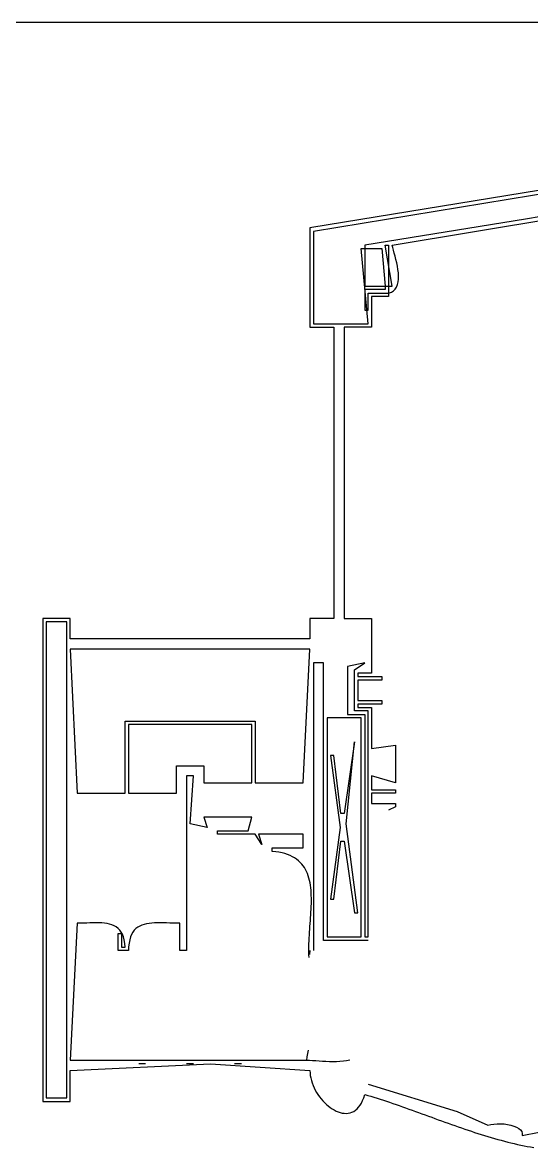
# Model space of a CAD drawing. Header units: metres. Extents: x 37 to 1169, y 29 to 746.
# Drawn here: x 268 to 416.7, y 417.5 to 746 of the extents above; entities that cross this region are included whole.
import ezdxf

# ---------------------------------------------------------------- set-up
doc = ezdxf.new("R2010")
doc.units = ezdxf.units.M

msp = doc.modelspace()

# ---------------------------------------------------------------- linework, layer by layer
for p, q in [((1169, 746), (37, 746)), ((465, 704.5756), (352, 686)), ((477, 705.4136), (353, 685)), ((376, 681), (502, 701.9197)), ((498, 702.4244), (415, 688.5864)), ((415, 688.5864), (368, 681)), ((352, 686), (352, 657)), ((353, 685), (353, 658)), ((369, 658), (367, 680)), ((367, 680), (368, 680)), ((368, 681), (368, 680)), ((368, 680), (368, 669)), ((368, 680), (373, 680)), ((373, 680), (374, 669)), ((376, 669), (374, 681)), ((374, 681), (375, 681)), ((375, 681), (375, 668)), ((376.1941, 680.2977), (376, 681)), ((376.4155, 679.5162), (376.1941, 680.2977)), ((376.6536, 678.6686), (376.4155, 679.5162)), ((376.8976, 677.7681), (376.6536, 678.6686)), ((377.1371, 676.8279), (376.8976, 677.7681)), ((377.3614, 675.8613), (377.1371, 676.8279)), ((377.5598, 674.8813), (377.3614, 675.8613)), ((377.7218, 673.9013), (377.5598, 674.8813)), ((377.8367, 672.9344), (377.7218, 673.9013)), ((377.613, 669.4618), (377.7927, 670.2443)), ((377.7927, 670.2443), (377.8827, 671.0927)), ((377.8938, 671.9938), (377.8367, 672.9344)), ((377.8827, 671.0927), (377.8938, 671.9938)), ((368, 669), (374, 669)), ((374, 668), (368, 668)), ((368, 668), (368, 662)), ((369, 662), (369, 667)), ((369, 667), (375, 667)), ((374, 669), (374, 668)), ((374, 669), (375, 669)), ((375, 669), (376, 669)), ((375, 668), (375, 667)), ((375, 667), (375.7866, 667.2549)), ((375, 667), (375, 666)), ((375.7866, 667.2549), (376.4307, 667.6418)), ((376.4307, 667.6418), (376.9427, 668.1474)), ((376.9427, 668.1474), (377.3332, 668.7584)), ((377.3332, 668.7584), (377.613, 669.4618)), ((375, 666), (370, 666)), ((370, 666), (370, 657)), ((368, 662), (369, 662)), ((352, 657), (359, 657)), ((353, 658), (369, 658)), ((359, 657), (359, 572)), ((370, 657), (362, 657)), ((362, 657), (362, 572)), ((282, 572), (274, 572)), ((274, 572), (274, 431)), ((282, 566), (282, 572)), ((359, 572), (352, 572)), ((352, 572), (352, 566)), ((362, 572), (370, 572)), ((370, 572), (370, 556)), ((275, 571), (275, 432)), ((281, 571), (275, 571)), ((281, 432), (281, 571)), ((352, 566), (282, 566)), ((282, 563), (284, 521)), ((352, 563), (282, 563)), ((350, 524), (352, 563)), ((353, 559), (353, 475)), ((356, 559), (353, 559)), ((356, 478), (356, 559)), ((368, 559), (363, 558)), ((365, 557), (368, 559)), ((363, 558), (363, 544)), ((365, 545), (365, 557)), ((370, 556), (366, 556)), ((366, 556), (366, 555)), ((366, 555), (373, 555)), ((373, 554), (366, 554)), ((366, 554), (366, 548)), ((373, 555), (373, 554)), ((366, 548), (373, 548)), ((373, 547), (366, 547)), ((366, 547), (366, 546)), ((366, 546), (370, 546)), ((370, 546), (370, 534)), ((373, 548), (373, 547)), ((298, 521), (298, 542)), ((298, 542), (336, 542)), ((336, 542), (336, 524)), ((357, 543), (357, 479)), ((367, 543), (357, 543)), ((363, 544), (368, 544)), ((369, 545), (365, 545)), ((367, 517), (367, 543)), ((368, 544), (368, 479)), ((369, 479), (369, 545)), ((299, 541), (299, 521)), ((335, 541), (299, 541)), ((335, 524), (335, 541)), ((365, 536), (362, 515)), ((362.598, 512), (365, 536)), ((370, 534), (377, 535)), ((377, 535), (377, 524)), ((313, 521), (313, 529)), ((313, 529), (321, 529)), ((321, 529), (321, 524)), ((359, 532), (358, 532)), ((358, 532), (360.821, 511)), ((361, 515), (359, 532)), ((316, 526), (316, 475)), ((318, 526), (316, 526)), ((317, 512), (318, 526)), ((377, 524), (370, 526)), ((370, 526), (370, 522)), ((321, 524), (335, 524)), ((336, 524), (350, 524)), ((284, 521), (298, 521)), ((299, 521), (313, 521)), ((370, 522), (377, 522)), ((377, 521), (370, 521)), ((370, 521), (370, 518)), ((377, 522), (377, 521)), ((367, 479), (367, 517)), ((370, 518), (377, 518)), ((377, 517), (375, 516)), ((377, 518), (377, 517)), ((335, 514), (321, 514)), ((321, 514), (322, 511)), ((334, 510), (335, 514)), ((362, 515), (361, 515)), ((322, 511), (317, 512)), ((325, 509), (325, 510)), ((325, 510), (334, 510)), ((360.821, 511), (358, 490)), ((366, 486), (362.598, 512)), ((336, 509), (325, 509)), ((338, 506), (336, 509)), ((350, 509), (337, 509)), ((337, 509), (338, 506)), ((350, 505), (350, 509)), ((359, 490), (361, 507)), ((361, 507), (362, 507)), ((362, 507), (365, 486)), ((341, 504), (341, 505)), ((341, 505), (350, 505)), ((342.0109, 503.8889), (341, 504)), ((342.9628, 503.7384), (342.0109, 503.8889)), ((343.8571, 503.5494), (342.9628, 503.7384)), ((344.6956, 503.3231), (343.8571, 503.5494)), ((345.4799, 503.0606), (344.6956, 503.3231)), ((346.2118, 502.7629), (345.4799, 503.0606)), ((346.8929, 502.4312), (346.2118, 502.7629)), ((347.5248, 502.0666), (346.8929, 502.4312)), ((348.1093, 501.67), (347.5248, 502.0666)), ((348.6481, 501.2427), (348.1093, 501.67)), ((349.1427, 500.7858), (348.6481, 501.2427)), ((349.5949, 500.3002), (349.1427, 500.7858)), ((350.0064, 499.7872), (349.5949, 500.3002)), ((350.3788, 499.2478), (350.0064, 499.7872)), ((350.7139, 498.683), (350.3788, 499.2478)), ((351.0132, 498.0941), (350.7139, 498.683)), ((351.2785, 497.4821), (351.0132, 498.0941)), ((351.5114, 496.848), (351.2785, 497.4821)), ((351.7137, 496.193), (351.5114, 496.848)), ((351.8869, 495.5182), (351.7137, 496.193)), ((352.0328, 494.8247), (351.8869, 495.5182)), ((352.1531, 494.1135), (352.0328, 494.8247)), ((352.2493, 493.3858), (352.1531, 494.1135)), ((352.3233, 492.6426), (352.2493, 493.3858)), ((352.3766, 491.8851), (352.3233, 492.6426)), ((352.411, 491.1143), (352.3766, 491.8851)), ((352.4281, 490.3313), (352.411, 491.1143)), ((352.4172, 488.7332), (352.4297, 489.5372)), ((352.4297, 489.5372), (352.4281, 490.3313)), ((358, 490), (359, 490)), ((352.2619, 485.439), (352.3132, 486.2721)), ((352.3132, 486.2721), (352.3574, 487.0995)), ((352.3574, 487.0995), (352.3926, 487.9202)), ((352.3926, 487.9202), (352.4172, 488.7332)), ((284, 483), (282, 443)), ((284.9381, 483.009), (284, 483)), ((285.8718, 483.0318), (284.9381, 483.009)), ((286.7976, 483.0616), (285.8718, 483.0318)), ((287.7116, 483.0915), (286.7976, 483.0616)), ((288.6103, 483.115), (287.7116, 483.0915)), ((289.4901, 483.1253), (288.6103, 483.115)), ((290.3472, 483.1156), (289.4901, 483.1253)), ((291.178, 483.0792), (290.3472, 483.1156)), ((291.9788, 483.0094), (291.178, 483.0792)), ((292.746, 482.8995), (291.9788, 483.0094)), ((293.476, 482.7427), (292.746, 482.8995)), ((305.034, 482.9622), (304.2892, 482.8375)), ((305.8143, 483.0476), (305.034, 482.9622)), ((306.6273, 483.0993), (305.8143, 483.0476)), ((307.4704, 483.1233), (306.6273, 483.0993)), ((308.3412, 483.1253), (307.4704, 483.1233)), ((309.2369, 483.1112), (308.3412, 483.1253)), ((310.155, 483.0866), (309.2369, 483.1112)), ((311.093, 483.0574), (310.155, 483.0866)), ((312.0482, 483.0293), (311.093, 483.0574)), ((313.0181, 483.0083), (312.0482, 483.0293)), ((314, 483), (313.0181, 483.0083)), ((314, 475), (314, 483)), ((352.0179, 482.0726), (352.0813, 482.9172)), ((352.0813, 482.9172), (352.1443, 483.7605)), ((352.1443, 483.7605), (352.205, 484.6015)), ((352.205, 484.6015), (352.2619, 485.439)), ((365, 486), (366, 486)), ((294.165, 482.5323), (293.476, 482.7427)), ((294.8094, 482.2616), (294.165, 482.5323)), ((295.4056, 481.9238), (294.8094, 482.2616)), ((295.9499, 481.5122), (295.4056, 481.9238)), ((296.4387, 481.0201), (295.9499, 481.5122)), ((296, 475), (296, 480)), ((296, 480), (297, 480)), ((296.8683, 480.4408), (296.4387, 481.0201)), ((297.2349, 479.7675), (296.8683, 480.4408)), ((297, 480), (297, 476)), ((297.5351, 478.9935), (297.2349, 479.7675)), ((299.9132, 479.7281), (299.6029, 478.9886)), ((300.2822, 480.3761), (299.9132, 479.7281)), ((300.7071, 480.9385), (300.2822, 480.3761)), ((301.1856, 481.421), (300.7071, 480.9385)), ((301.7149, 481.8293), (301.1856, 481.421)), ((302.2925, 482.1694), (301.7149, 481.8293)), ((302.9158, 482.4469), (302.2925, 482.1694)), ((303.5822, 482.6677), (302.9158, 482.4469)), ((304.2892, 482.8375), (303.5822, 482.6677)), ((351.8412, 479.5425), (351.8961, 480.3842)), ((351.8961, 480.3842), (351.9556, 481.2279)), ((351.9556, 481.2279), (352.0179, 482.0726)), ((297.7651, 478.112), (297.5351, 478.9935)), ((297.9213, 477.1164), (297.7651, 478.112)), ((298, 476), (297.9213, 477.1164)), ((299.1686, 477.212), (299.0498, 476.1633)), ((299.3539, 478.1518), (299.1686, 477.212)), ((299.6029, 478.9886), (299.3539, 478.1518)), ((351.7001, 476.2181), (351.7202, 477.0406)), ((351.7202, 477.0406), (351.7516, 477.8696)), ((351.7516, 477.8696), (351.7925, 478.7039)), ((351.7925, 478.7039), (351.8412, 479.5425)), ((369, 478), (356, 478)), ((357, 479), (367, 479)), ((368, 479), (369, 479)), ((299, 475), (296, 475)), ((297, 476), (298, 476)), ((299.0498, 476.1633), (299, 475)), ((316, 475), (314, 475)), ((351.6929, 475.403), (351.7001, 476.2181)), ((351.7002, 474.5966), (351.6929, 475.403)), ((351.7238, 473.7998), (351.7002, 474.5966)), ((351.7653, 473.0139), (351.7238, 473.7998)), ((352, 475), (351.853, 473.898)), ((351.1474, 444.0123), (351, 443)), ((351.3156, 445.0087), (351.1474, 444.0123)), ((351.5072, 445.9877), (351.3156, 445.0087)), ((282, 443), (351, 443)), ((282, 440), (323, 442)), ((304, 442), (302, 442)), ((318, 442), (316, 442)), ((323, 442), (352, 440)), ((332, 442), (330, 442)), ((351, 443), (351.8527, 442.9857)), ((351.8527, 442.9857), (352.7541, 442.9481)), ((352.7541, 442.9481), (353.6962, 442.8946)), ((353.6962, 442.8946), (354.6714, 442.8327)), ((354.6714, 442.8327), (355.672, 442.7699)), ((355.672, 442.7699), (356.6901, 442.7137)), ((356.6901, 442.7137), (357.718, 442.6716)), ((357.718, 442.6716), (358.748, 442.6512)), ((358.748, 442.6512), (359.7724, 442.6599)), ((359.7724, 442.6599), (360.7833, 442.7052)), ((360.7833, 442.7052), (361.7731, 442.7947)), ((361.7731, 442.7947), (362.7339, 442.9358)), ((362.7339, 442.9358), (363.6582, 443.136)), ((282, 431), (282, 440)), ((352, 440), (352.028, 439.2765)), ((352.028, 439.2765), (352.1092, 438.5503)), ((352.1092, 438.5503), (352.2409, 437.8242)), ((352.2409, 437.8242), (352.4206, 437.1009)), ((352.4206, 437.1009), (352.6455, 436.3832)), ((352.6455, 436.3832), (352.9131, 435.6739)), ((352.9131, 435.6739), (353.2207, 434.9758)), ((353.2207, 434.9758), (353.5657, 434.2916)), ((353.5657, 434.2916), (353.9454, 433.6241)), ((353.9454, 433.6241), (354.3573, 432.9761)), ((369, 436), (395, 428)), ((274, 431), (282, 431)), ((275, 432), (281, 432)), ((354.3573, 432.9761), (354.7987, 432.3503)), ((354.7987, 432.3503), (355.2669, 431.7496)), ((355.2669, 431.7496), (355.7593, 431.1768)), ((355.7593, 431.1768), (356.2733, 430.6345)), ((356.2733, 430.6345), (356.8063, 430.1257)), ((366.6406, 429.842), (367.0336, 430.4953)), ((367.0336, 430.4953), (367.3929, 431.2375)), ((367.3929, 431.2375), (367.7159, 432.0715)), ((367.7159, 432.0715), (368, 433)), ((368, 433), (368.8971, 432.7416)), ((368.8971, 432.7416), (369.7986, 432.4748)), ((369.7986, 432.4748), (370.7043, 432.1998)), ((370.7043, 432.1998), (371.614, 431.9173)), ((371.614, 431.9173), (372.5277, 431.6275)), ((372.5277, 431.6275), (373.4452, 431.3308)), ((373.4452, 431.3308), (374.3663, 431.0278)), ((374.3663, 431.0278), (375.2909, 430.7188)), ((375.2909, 430.7188), (376.2189, 430.4042)), ((376.2189, 430.4042), (377.1502, 430.0845)), ((356.8063, 430.1257), (357.3556, 429.653)), ((357.3556, 429.653), (357.9186, 429.2192)), ((357.9186, 429.2192), (358.4926, 428.8272)), ((358.4926, 428.8272), (359.0751, 428.4796)), ((359.0751, 428.4796), (359.6634, 428.1794)), ((359.6634, 428.1794), (360.2548, 427.9292)), ((360.2548, 427.9292), (360.8468, 427.7318)), ((360.8468, 427.7318), (361.4367, 427.59)), ((361.4367, 427.59), (362.0218, 427.5066)), ((362.0218, 427.5066), (362.5996, 427.4844)), ((362.5996, 427.4844), (363.1674, 427.5261)), ((363.1674, 427.5261), (363.7225, 427.6346)), ((363.7225, 427.6346), (364.2624, 427.8125)), ((364.2624, 427.8125), (364.7843, 428.0627)), ((364.7843, 428.0627), (365.2858, 428.388)), ((365.2858, 428.388), (365.7641, 428.7911)), ((365.7641, 428.7911), (366.2166, 429.2749)), ((366.2166, 429.2749), (366.6406, 429.842)), ((377.1502, 430.0845), (378.0845, 429.76)), ((378.0845, 429.76), (379.0218, 429.4312)), ((379.0218, 429.4312), (379.962, 429.0986)), ((379.962, 429.0986), (380.9049, 428.7624)), ((380.9049, 428.7624), (381.8503, 428.4231)), ((381.8503, 428.4231), (382.7981, 428.0813)), ((382.7981, 428.0813), (383.7483, 427.7371)), ((383.7483, 427.7371), (384.7006, 427.3912)), ((384.7006, 427.3912), (385.6549, 427.0439)), ((385.6549, 427.0439), (386.6111, 426.6956)), ((395, 428), (404, 424)), ((386.6111, 426.6956), (387.5691, 426.3467)), ((387.5691, 426.3467), (388.5286, 425.9976)), ((388.5286, 425.9976), (389.4897, 425.6489)), ((389.4897, 425.6489), (390.4521, 425.3008)), ((390.4521, 425.3008), (391.4157, 424.9539)), ((391.4157, 424.9539), (392.3803, 424.6084)), ((392.3803, 424.6084), (393.3459, 424.2649)), ((393.3459, 424.2649), (394.3123, 423.9237)), ((394.3123, 423.9237), (395.2793, 423.5854)), ((404, 424), (404.8413, 424.2262)), ((404.8413, 424.2262), (405.7598, 424.3764)), ((405.7598, 424.3764), (406.7315, 424.4528)), ((406.7315, 424.4528), (407.732, 424.4573)), ((407.732, 424.4573), (408.7372, 424.392)), ((408.7372, 424.392), (409.7228, 424.2589)), ((409.7228, 424.2589), (410.6647, 424.0601)), ((410.6647, 424.0601), (411.5386, 423.7977)), ((411.5386, 423.7977), (412.3204, 423.4735)), ((395.2793, 423.5854), (396.2469, 423.2502)), ((396.2469, 423.2502), (397.2149, 422.9186)), ((397.2149, 422.9186), (398.1831, 422.591)), ((398.1831, 422.591), (399.1514, 422.2679)), ((399.1514, 422.2679), (400.1197, 421.9496)), ((400.1197, 421.9496), (401.0879, 421.6366)), ((401.0879, 421.6366), (402.0557, 421.3293)), ((402.0557, 421.3293), (403.0232, 421.0281)), ((403.0232, 421.0281), (403.99, 420.7335)), ((403.99, 420.7335), (404.9562, 420.4457)), ((412.3204, 423.4735), (412.9858, 423.0898)), ((412.9858, 423.0898), (413.5107, 422.6486)), ((413.5107, 422.6486), (413.8708, 422.1518)), ((413.8708, 422.1518), (414.042, 421.6016)), ((414, 421), (419, 422)), ((414.042, 421.6016), (414, 421)), ((404.9562, 420.4457), (405.9216, 420.1654)), ((405.9216, 420.1654), (406.8859, 419.8928)), ((406.8859, 419.8928), (407.8492, 419.6284)), ((407.8492, 419.6284), (408.8112, 419.3726)), ((408.8112, 419.3726), (409.7719, 419.1258)), ((409.7719, 419.1258), (410.731, 418.8885)), ((410.731, 418.8885), (411.6885, 418.661)), ((411.6885, 418.661), (412.6441, 418.4439)), ((412.6441, 418.4439), (413.5979, 418.2374)), ((413.5979, 418.2374), (414.5496, 418.042)), ((414.5496, 418.042), (415.4991, 417.8582)), ((415.4991, 417.8582), (416.4463, 417.6863)), ((416.4463, 417.6863), (417.391, 417.5267))]:
    msp.add_line(p, q)

doc.saveas('drawing.dxf')
